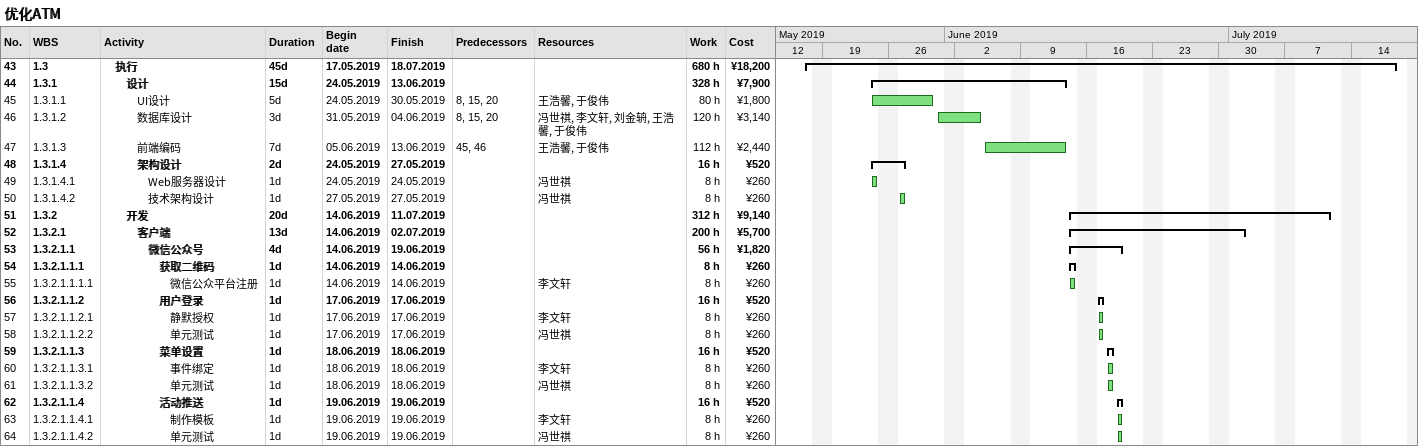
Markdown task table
优化ATM

| ID | WBS | Task | Duration | Start | Finish | Predecessors | Resources | Work (h) | Cost (¥) |
|---|---|---|---|---|---|---|---|---|---|
| 43 | 1.3 | **执行** | 45d | 2019-05-17 | 2019-07-18 |  |  | 680 | 18200 |
| 44 | 1.3.1 | **设计** | 15d | 2019-05-24 | 2019-06-13 |  |  | 328 | 7900 |
| 45 | 1.3.1.1 | UI设计 | 5d | 2019-05-24 | 2019-05-30 | 8, 15, 20 | 王浩馨, 于俊伟 | 80 | 1800 |
| 46 | 1.3.1.2 | 数据库设计 | 3d | 2019-05-31 | 2019-06-04 | 8, 15, 20 | 冯世祺, 李文轩, 刘金辀, 王浩馨, 于俊伟 | 120 | 3140 |
| 47 | 1.3.1.3 | 前端编码 | 7d | 2019-06-05 | 2019-06-13 | 45, 46 | 王浩馨, 于俊伟 | 112 | 2440 |
| 48 | 1.3.1.4 | **架构设计** | 2d | 2019-05-24 | 2019-05-27 |  |  | 16 | 520 |
| 49 | 1.3.1.4.1 | Web服务器设计 | 1d | 2019-05-24 | 2019-05-24 |  | 冯世祺 | 8 | 260 |
| 50 | 1.3.1.4.2 | 技术架构设计 | 1d | 2019-05-27 | 2019-05-27 |  | 冯世祺 | 8 | 260 |
| 51 | 1.3.2 | **开发** | 20d | 2019-06-14 | 2019-07-11 |  |  | 312 | 9140 |
| 52 | 1.3.2.1 | **客户端** | 13d | 2019-06-14 | 2019-07-02 |  |  | 200 | 5700 |
| 53 | 1.3.2.1.1 | **微信公众号** | 4d | 2019-06-14 | 2019-06-19 |  |  | 56 | 1820 |
| 54 | 1.3.2.1.1.1 | **获取二维码** | 1d | 2019-06-14 | 2019-06-14 |  |  | 8 | 260 |
| 55 | 1.3.2.1.1.1.1 | 微信公众平台注册 | 1d | 2019-06-14 | 2019-06-14 |  | 李文轩 | 8 | 260 |
| 56 | 1.3.2.1.1.2 | **用户登录** | 1d | 2019-06-17 | 2019-06-17 |  |  | 16 | 520 |
| 57 | 1.3.2.1.1.2.1 | 静默授权 | 1d | 2019-06-17 | 2019-06-17 |  | 李文轩 | 8 | 260 |
| 58 | 1.3.2.1.1.2.2 | 单元测试 | 1d | 2019-06-17 | 2019-06-17 |  | 冯世祺 | 8 | 260 |
| 59 | 1.3.2.1.1.3 | **菜单设置** | 1d | 2019-06-18 | 2019-06-18 |  |  | 16 | 520 |
| 60 | 1.3.2.1.1.3.1 | 事件绑定 | 1d | 2019-06-18 | 2019-06-18 |  | 李文轩 | 8 | 260 |
| 61 | 1.3.2.1.1.3.2 | 单元测试 | 1d | 2019-06-18 | 2019-06-18 |  | 冯世祺 | 8 | 260 |
| 62 | 1.3.2.1.1.4 | **活动推送** | 1d | 2019-06-19 | 2019-06-19 |  |  | 16 | 520 |
| 63 | 1.3.2.1.1.4.1 | 制作模板 | 1d | 2019-06-19 | 2019-06-19 |  | 李文轩 | 8 | 260 |
| 64 | 1.3.2.1.1.4.2 | 单元测试 | 1d | 2019-06-19 | 2019-06-19 |  | 冯世祺 | 8 | 260 |
